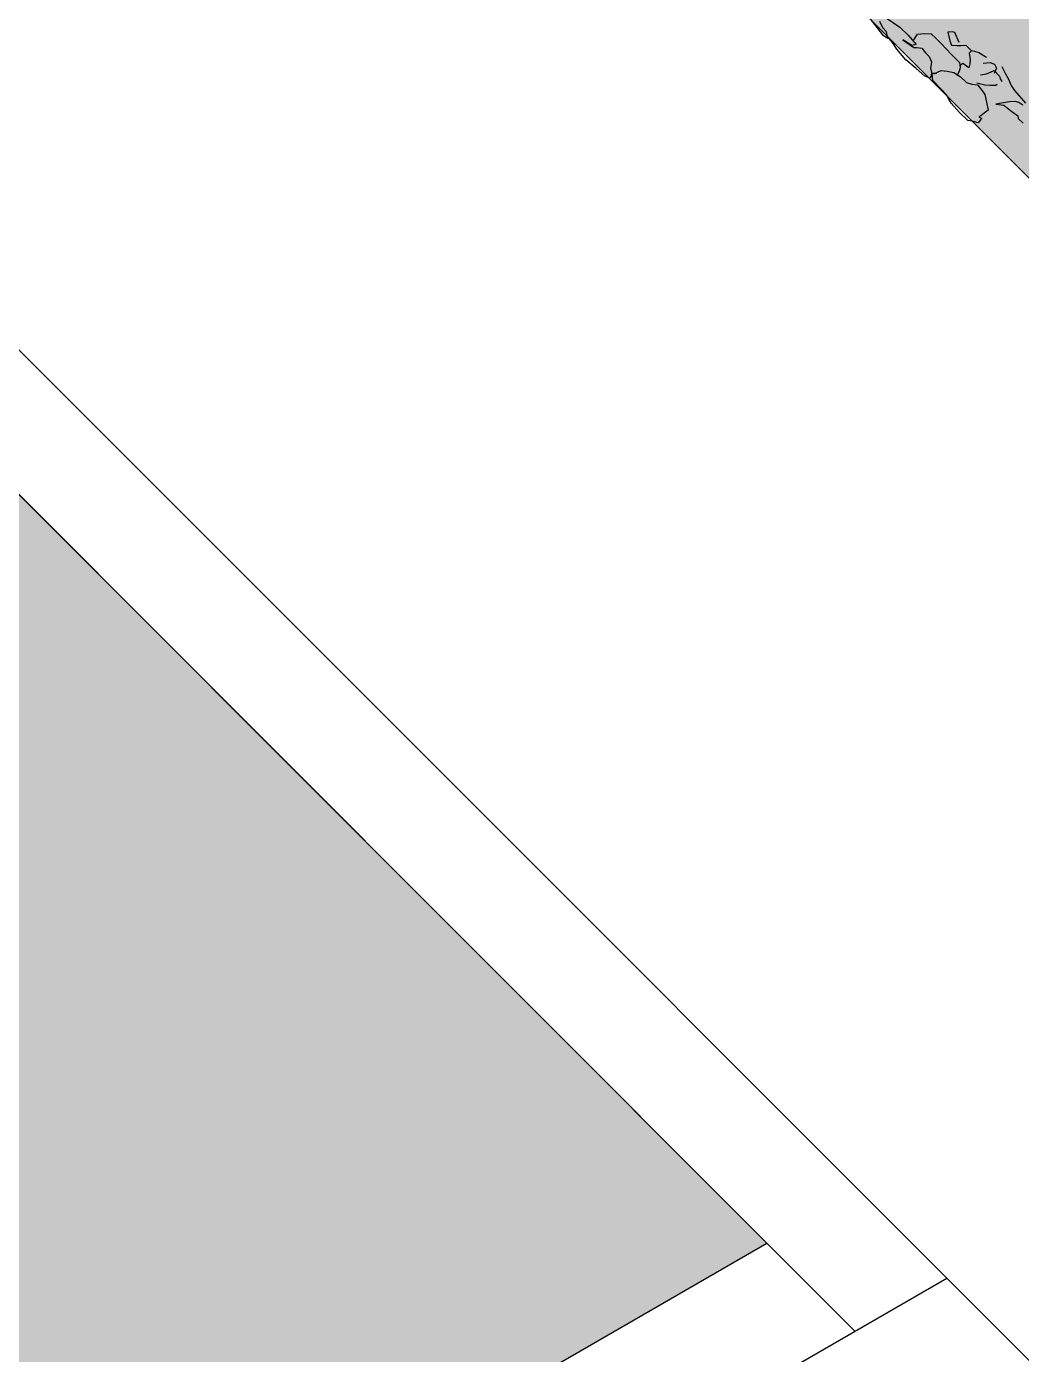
# Model space of a CAD drawing. Header units: metres. Extents: x 97 to 197, y 104 to 205.
# Drawn here: x 151.558 to 152.034, y 141.208 to 141.843 of the extents above; entities that cross this region are included whole.
import ezdxf

# ---------------------------------------------------------------- set-up
doc = ezdxf.new("R2010")
doc.units = ezdxf.units.M
doc.layers.add('00-AUX1', color=200, linetype='Continuous', plot=False)
for name, color, linetype in [('18-HATCH', 1, 'Continuous'), ('23-FAC_5ª', 1, 'Continuous'), ('6-VEGETAÇÃO', 104, 'Continuous')]:
    doc.layers.add(name, color=color, linetype=linetype)

# ---------------------------------------------------------------- blocks, each defined once
blk = doc.blocks.new('A$C20B154FB')
at = {"layer": '6-VEGETAÇÃO', "color": 72}
for points in [[(4143.9, 192.9), (4117, 203), (4111.4, 199.6), (4103.6, 190.7), (4123.7, 178.4), (4134.9, 173.9), (4145, 182.9), (4151.7, 190.7), (4160.7, 200.7), (4180.8, 200.7), (4187.5, 206.3), (4198.7, 211.9), (4221.1, 217.5)], [(4226.7, 200.7), (4237.9, 215.3), (4249.1, 219.8), (4260.2, 216.4), (4265.8, 201.9)], [(4267, 229.8), (4287.1, 223.1), (4302.8, 218.6), (4319.6, 213), (4335.2, 209.7), (4378.9, 207.5)], [(4377.7, 198.5), (4365.4, 196.3), (4356.5, 190.7), (4347.5, 179.5), (4335.2, 161.6), (4326.3, 149.3), (4343, 162.7), (4365.4, 166.1), (4388.9, 169.4), (4394.5, 165), (4412.4, 166.1)], [(4181.9, 199.6), (4181.9, 191.8), (4195.4, 182.9), (4203.2, 173.9), (4208.8, 165), (4189.8, 161.6), (4188.6, 156), (4189.8, 151.5)], [(4243.5, 173.9), (4252.4, 187.3), (4256.9, 199.6), (4260.2, 207.5), (4280.4, 207.5), (4287.1, 204.1), (4294.9, 201.9)], [(4251.3, 152.7), (4270.3, 163.8), (4280.4, 173.9), (4290.5, 184), (4291.6, 188.4)], [(4055.6, 112.3), (4051.5, 129.9), (4062.4, 143.6), (4076, 155.8), (4093.7, 157.2), (4112.8, 157.2), (4150.9, 157.2), (4182.2, 157.2), (4193.1, 149), (4198.6, 138.1), (4201.3, 129.9)], [(4156.4, 87.8), (4163.2, 108.2), (4175.4, 117.7), (4190.4, 128.6), (4210.8, 132.7), (4232.6, 134), (4244.9, 140.8), (4257.1, 150.4), (4273.5, 149), (4288.4, 146.3), (4306.1, 135.4), (4323.8, 124.5), (4322.5, 110.9), (4321.1, 100), (4319.8, 94.6), (4327.9, 97.3), (4327.9, 91.8), (4329.3, 82.3), (4315.7, 74.2), (4306.1, 67.3), (4276.2, 66), (4243.5, 67.3), (4231.3, 70.1), (4219, 74.2), (4198.6, 74.2), (4167.3, 74.2), (4160.5, 79.6), (4152.3, 86.4), (4160.5, 94.6)], [(3967.1, 101.4), (4006.6, 109.5), (4036.6, 110.9), (4069.2, 108.2), (4062.4, 98.6), (4035.2, 91.8), (4070.6, 98.6), (4076, 104.1), (4085.6, 112.3), (4101.9, 110.9), (4115.5, 110.9), (4129.1, 105.5), (4140, 91.8), (4148.2, 87.8), (4155, 79.6), (4157.7, 72.8), (4144.1, 67.3), (4114.2, 64.6), (4078.8, 60.5), (4042, 63.3), (4021.6, 67.3), (4001.2, 68.7), (3990.3, 75.5), (3976.6, 75.5), (3958.9, 82.3)], [(2773.2, 58.4), (2822.5, 50.2), (2863.6, 54.3), (2904.7, 50.2), (2958.1, 54.3), (3011.5, 42), (3069, 46.1), (3147.1, 50.2), (3184, 58.4), (3208.7, 58.4), (3249.8, 58.4), (3397.6, 58.4), (3451, 58.4), (3471.6, 54.3), (3578.4, 58.4), (3619.5, 74.8), (3693.4, 70.7), (3734.5, 70.7), (3857.7, 62.5), (3911.1, 70.7), (3989.2, 62.5), (4005.6, 66.6)]]:
    blk.add_lwpolyline(points, dxfattribs=at)

msp = doc.modelspace()

# ---------------------------------------------------------------- hatches: boundary and pattern name
at = {"layer": '18-HATCH', "true_color": 0xadddf7, "transparency": 33554508}
h = msp.add_hatch(color=141, dxfattribs=at)
h.dxf.hatch_style = 1
h.paths.add_polyline_path([(153.94813, 139.85973), (153.5895, 139.65268), (153.10307, 140.1391), (150.59899, 138.69336), (151.87466, 133.93249), (151.51603, 133.72543), (149.99969, 136.35181), (146.9686, 134.60181), (147.39296, 133.86681), (147.30635, 133.81681), (148.92696, 131.00983), (157.17448, 135.77154), (147.16447, 153.10938), (138.91695, 148.34768), (140.66675, 145.31693), (140.75336, 145.36693), (140.93687, 145.04908), (145.53713, 147.70504), (144.43905, 148.80312), (144.79768, 149.01018)])
at = {"layer": '18-HATCH', "true_color": 0xc7c8ca, "transparency": 33554636}
h = msp.add_hatch(color=9, dxfattribs=at)
h.dxf.hatch_style = 1
h.paths.add_polyline_path([(149.65278, 140.13268), (149.39188, 140.58456), (149.34858, 140.55956), (149.60948, 140.10768)])
h.paths.add_polyline_path([(149.72908, 140.00053), (149.67778, 140.08938), (149.63448, 140.06438), (149.68577, 139.97553)])
h.paths.add_polyline_path([(150.5085, 140.45053), (150.4572, 140.53938), (149.72108, 140.11438), (149.77238, 140.02553)])
h.paths.add_polyline_path([(150.43847, 140.57182), (150.17131, 141.03456), (149.43518, 140.60956), (149.70235, 140.14682)])
h.paths.add_polyline_path([(151.52175, 141.03553), (151.91204, 141.26086), (151.39961, 141.7733), (151.17175, 141.64175)])
h.paths.add_polyline_path([(151.46113, 141.00053), (151.11113, 141.60675), (150.2018, 141.08175), (150.2228, 141.04537, -1.681976), (150.25039, 140.99758), (150.488, 140.58603), (150.5518, 140.47553)])
h.paths.add_polyline_path([(150.36297, 141.06258), (150.41168, 140.97822, -0.414214), (150.40802, 140.96456), (150.39936, 140.95956, -0.414214), (150.3857, 140.96322), (150.33699, 141.04758, -3.932656)], flags=16)
h.paths.add_polyline_path([(151.34104, 141.83186), (151.10316, 142.06975), (150.96927, 141.99245), (151.13175, 141.71103)])
h.paths.add_polyline_path([(151.0812, 142.09171), (150.68078, 142.49212), (150.95427, 142.01843)])
h.paths.add_polyline_path([(150.58115, 142.5247), (150.48954, 142.68337), (150.18809, 142.98481), (149.73356, 142.72238), (150.03106, 142.2071)])
h.paths.add_polyline_path([(149.71856, 142.74837), (150.16613, 143.00677), (149.71959, 143.45331), (149.41356, 143.27663)])
h.paths.add_polyline_path([(149.67351, 143.4994), (149.47434, 143.69856), (149.24606, 143.56676), (149.38209, 143.33114)])
h.paths.add_polyline_path([(149.43925, 143.73365), (149.24558, 143.92733), (149.08981, 143.83739), (149.22209, 143.60827)])
h.paths.add_polyline_path([(149.06584, 143.87891), (149.21049, 143.96242), (149.01681, 144.15609), (148.93356, 144.10803)])

# ---------------------------------------------------------------- linework, layer by layer
at = {"layer": '00-AUX1'}
msp.add_lwpolyline([(138.91695, 148.34768), (147.16447, 153.10938), (157.17448, 135.77154), (148.92696, 131.00983), (147.30635, 133.81681), (147.39296, 133.86681), (146.9686, 134.60181), (149.99969, 136.35181), (151.51603, 133.72543), (151.87466, 133.93249), (150.59899, 138.69336), (153.10307, 140.1391), (153.5895, 139.65268), (153.94813, 139.85973), (144.79768, 149.01018), (144.43905, 148.80312), (145.53713, 147.70504), (140.93687, 145.04908), (140.75336, 145.36693), (140.66675, 145.31693), (138.91695, 148.34768)], dxfattribs=at)
at = {"layer": '23-FAC_5ª'}
for p, q in [((151.95428, 141.21863), (149.71959, 143.45331)), ((151.99819, 141.24398), (150.58065, 140.42556))]:
    msp.add_line(p, q, dxfattribs=at)
msp.add_lwpolyline([(150.09051, 143.71734), (152.72385, 141.084), (152.36522, 140.87695), (149.71742, 143.52475)], dxfattribs=at)
msp.add_lwpolyline([(151.39961, 141.7733), (151.17175, 141.64175), (151.52175, 141.03553), (151.91204, 141.26086)], close=True, dxfattribs=at)

# ---------------------------------------------------------------- block references
at = {"layer": '6-VEGETAÇÃO', "xscale": 0.0001824180293517025, "yscale": 0.0001824180293517025, "zscale": 0.0001824180293517025, "rotation": 314.1145085881545}
msp.add_blockref('A$C20B154FB', (151.45259, 142.3534), dxfattribs=at)

doc.saveas('drawing.dxf')
